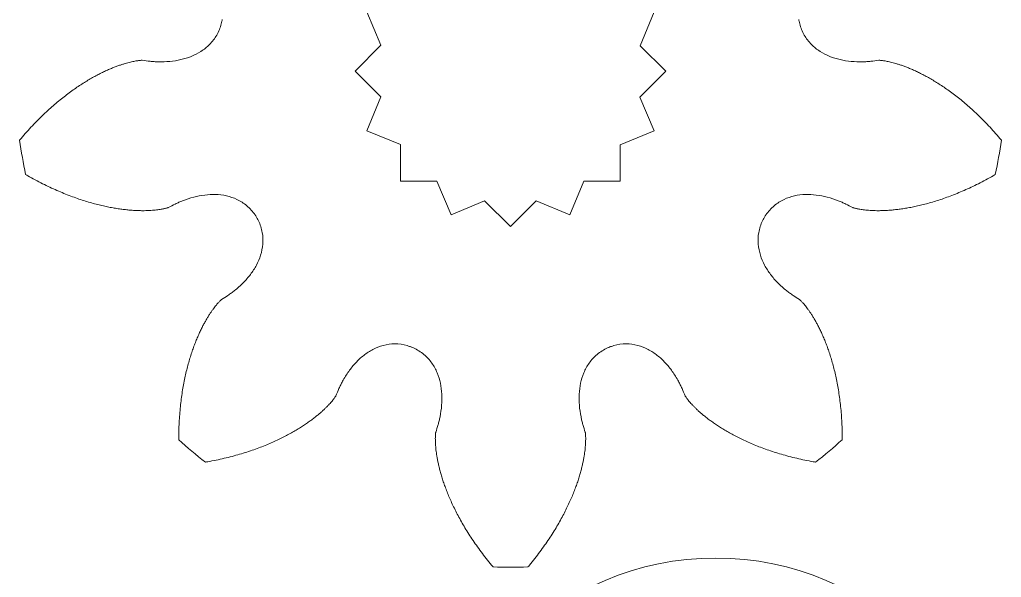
# Model space of a CAD drawing. Header units: millimetres. Extents: x 0 to 200, y 0 to 199.
# Drawn here: x 20.57 to 34.4, y 41.61 to 49.47 of the extents above; entities that cross this region are included whole.
import ezdxf

# ---------------------------------------------------------------- set-up
doc = ezdxf.new("R2010")
doc.units = ezdxf.units.MM

msp = doc.modelspace()

# ---------------------------------------------------------------- linework, layer by layer
at = {"color": 7, "linetype": 'Continuous', "lineweight": 15}
for p, q in [((25.464, 49.576), (25.661, 49.105)), ((29.313, 49.099), (29.509, 49.576)), ((25.661, 49.105), (25.297, 48.739)), ((29.675, 48.739), (29.313, 49.099)), ((25.297, 48.739), (25.66, 48.379)), ((29.311, 48.372), (29.675, 48.739)), ((25.66, 48.379), (25.464, 47.901)), ((29.509, 47.901), (29.311, 48.372)), ((25.464, 47.901), (25.937, 47.707)), ((29.032, 47.702), (29.509, 47.901)), ((25.937, 47.707), (25.938, 47.191)), ((29.034, 47.191), (29.032, 47.702)), ((25.938, 47.191), (26.45, 47.193)), ((26.45, 47.193), (26.649, 46.716)), ((28.324, 46.716), (28.518, 47.189)), ((28.518, 47.189), (29.034, 47.191)), ((26.649, 46.716), (27.12, 46.913)), ((27.12, 46.913), (27.486, 46.55)), ((27.486, 46.55), (27.846, 46.912)), ((27.846, 46.912), (28.324, 46.716))]:
    msp.add_line(p, q, dxfattribs=at)
for centre, radius, start, end in [((27.486, 48.739), 4.127, 169.8549, 170.1451), ((27.486, 48.739), 4.127, 9.8549, 10.1451), ((27.486, 48.739), 6.985, 187.9857, 192.0143), ((27.486, 48.739), 6.985, 347.9857, 352.0143), ((27.486, 48.739), 4.127, 209.8549, 210.1451), ((27.486, 48.739), 4.127, 329.8549, 330.1451), ((27.486, 48.739), 4.127, 249.8549, 250.1451), ((27.486, 48.739), 4.127, 289.8549, 290.1451), ((27.486, 48.739), 6.985, 227.9857, 232.0143), ((27.486, 48.739), 6.985, 307.9857, 312.0143), ((30.378, 37.883), 4, 90, 180), ((30.378, 37.883), 4, 0, 90), ((27.486, 48.739), 6.985, 267.9857, 272.0143)]:
    msp.add_arc(centre, radius, start, end, dxfattribs=at)
for points, knots in [([(22.297, 48.894), (22.334, 48.888), (22.39, 48.88), (22.464, 48.874), (22.557, 48.87), (22.684, 48.874), (22.84, 48.898), (22.989, 48.944), (23.127, 49.014), (23.253, 49.114), (23.355, 49.246), (23.402, 49.364), (23.417, 49.433), (23.42, 49.445)], [0, 0, 0, 0, 0.079936, 0.121555, 0.16241, 0.280802, 0.394261, 0.504863, 0.615316, 0.728747, 0.84776, 0.97259, 1, 1, 1, 1]), ([(31.553, 49.445), (31.556, 49.433), (31.57, 49.364), (31.618, 49.246), (31.72, 49.114), (31.845, 49.014), (31.984, 48.944), (32.132, 48.898), (32.289, 48.874), (32.415, 48.87), (32.508, 48.874), (32.583, 48.88), (32.639, 48.888), (32.675, 48.894)], [0, 0, 0, 0, 0.02741, 0.15224, 0.271253, 0.384684, 0.495137, 0.605739, 0.719198, 0.83759, 0.878445, 0.920064, 1, 1, 1, 1]), ([(20.569, 47.768), (20.576, 47.777), (20.609, 47.816), (20.668, 47.884), (20.748, 47.971), (20.827, 48.052), (20.906, 48.13), (20.984, 48.202), (21.061, 48.27), (21.137, 48.334), (21.212, 48.393), (21.286, 48.449), (21.358, 48.5), (21.428, 48.547), (21.497, 48.591), (21.564, 48.63), (21.628, 48.667), (21.69, 48.699), (21.75, 48.729), (21.808, 48.755), (21.862, 48.779), (21.914, 48.8), (21.964, 48.818), (22.01, 48.834), (22.053, 48.847), (22.093, 48.858), (22.13, 48.867), (22.163, 48.875), (22.193, 48.881), (22.22, 48.885), (22.243, 48.889), (22.263, 48.891), (22.279, 48.893), (22.29, 48.893), (22.296, 48.894), (22.297, 48.894)], [0.041631, 0.041631, 0.041631, 0.041631, 0.0566277, 0.111614, 0.1649589, 0.2166625, 0.2667246, 0.3151454, 0.3619248, 0.4070628, 0.4505594, 0.4924147, 0.5326285, 0.571201, 0.6081321, 0.6434218, 0.6770702, 0.7090771, 0.7394427, 0.7681669, 0.7952497, 0.8206911, 0.8444912, 0.8666498, 0.8871671, 0.906043, 0.9232775, 0.9388707, 0.9528224, 0.9651328, 0.9758018, 0.9848294, 0.9922156, 0.9979604, 1, 1, 1, 1]), ([(32.675, 48.894), (32.677, 48.894), (32.683, 48.893), (32.694, 48.893), (32.71, 48.891), (32.73, 48.889), (32.753, 48.885), (32.779, 48.881), (32.81, 48.875), (32.843, 48.867), (32.88, 48.858), (32.92, 48.847), (32.963, 48.834), (33.009, 48.818), (33.058, 48.8), (33.11, 48.779), (33.165, 48.755), (33.222, 48.729), (33.282, 48.699), (33.345, 48.667), (33.409, 48.63), (33.476, 48.591), (33.544, 48.547), (33.615, 48.5), (33.687, 48.449), (33.761, 48.393), (33.836, 48.334), (33.912, 48.27), (33.989, 48.202), (34.067, 48.13), (34.146, 48.052), (34.225, 47.971), (34.304, 47.884), (34.364, 47.816), (34.397, 47.777), (34.404, 47.768)], [0, 0, 0, 0, 0.0020396, 0.0077844, 0.0151706, 0.0241982, 0.0348672, 0.0471776, 0.0611293, 0.0767225, 0.093957, 0.1128329, 0.1333502, 0.1555088, 0.1793089, 0.2047503, 0.2318331, 0.2605573, 0.2909229, 0.3229298, 0.3565782, 0.3918679, 0.428799, 0.4673715, 0.5075853, 0.5494406, 0.5929372, 0.6380752, 0.6848546, 0.7332754, 0.7833375, 0.8350411, 0.888386, 0.9433723, 0.958369, 0.958369, 0.958369, 0.958369]), ([(22.663, 46.818), (22.662, 46.818), (22.656, 46.816), (22.646, 46.813), (22.63, 46.809), (22.611, 46.804), (22.588, 46.799), (22.561, 46.794), (22.531, 46.79), (22.497, 46.785), (22.459, 46.782), (22.418, 46.778), (22.373, 46.776), (22.324, 46.775), (22.271, 46.775), (22.215, 46.777), (22.156, 46.78), (22.093, 46.786), (22.027, 46.793), (21.957, 46.803), (21.884, 46.815), (21.807, 46.829), (21.728, 46.847), (21.646, 46.867), (21.56, 46.89), (21.472, 46.917), (21.381, 46.947), (21.288, 46.981), (21.192, 47.019), (21.094, 47.06), (20.994, 47.106), (20.892, 47.155), (20.787, 47.21), (20.708, 47.253), (20.664, 47.279), (20.654, 47.285)], [0, 0, 0, 0, 0.0020396, 0.0077844, 0.0151706, 0.0241982, 0.0348672, 0.0471776, 0.0611293, 0.0767225, 0.093957, 0.1128329, 0.1333502, 0.1555088, 0.1793089, 0.2047503, 0.2318331, 0.2605573, 0.2909229, 0.3229298, 0.3565782, 0.3918679, 0.428799, 0.4673715, 0.5075853, 0.5494406, 0.5929372, 0.6380752, 0.6848546, 0.7332754, 0.7833375, 0.8350411, 0.888386, 0.9433723, 0.958369, 0.958369, 0.958369, 0.958369]), ([(34.318, 47.285), (34.309, 47.279), (34.264, 47.253), (34.185, 47.21), (34.081, 47.155), (33.979, 47.106), (33.879, 47.06), (33.78, 47.019), (33.685, 46.981), (33.591, 46.947), (33.5, 46.917), (33.412, 46.89), (33.327, 46.867), (33.245, 46.847), (33.165, 46.829), (33.089, 46.815), (33.016, 46.803), (32.946, 46.793), (32.88, 46.786), (32.817, 46.78), (32.757, 46.777), (32.701, 46.775), (32.649, 46.775), (32.6, 46.776), (32.555, 46.778), (32.514, 46.782), (32.476, 46.785), (32.442, 46.79), (32.412, 46.794), (32.385, 46.799), (32.362, 46.804), (32.343, 46.809), (32.327, 46.813), (32.316, 46.816), (32.311, 46.818), (32.309, 46.818)], [0.041631, 0.041631, 0.041631, 0.041631, 0.0566277, 0.111614, 0.1649589, 0.2166625, 0.2667246, 0.3151454, 0.3619248, 0.4070628, 0.4505594, 0.4924147, 0.5326285, 0.571201, 0.6081321, 0.6434218, 0.6770702, 0.7090771, 0.7394427, 0.7681669, 0.7952497, 0.8206911, 0.8444912, 0.8666498, 0.8871671, 0.906043, 0.9232775, 0.9388707, 0.9528224, 0.9651328, 0.9758018, 0.9848294, 0.9922156, 0.9979604, 1, 1, 1, 1]), ([(23.907, 46.684), (23.9, 46.695), (23.862, 46.754), (23.778, 46.849), (23.636, 46.938), (23.485, 46.989), (23.33, 47.007), (23.175, 46.999), (23.019, 46.969), (22.899, 46.929), (22.814, 46.893), (22.745, 46.862), (22.696, 46.836), (22.663, 46.818)], [0, 0, 0, 0, 0.02741, 0.15224, 0.271253, 0.384684, 0.495137, 0.605739, 0.719198, 0.83759, 0.878445, 0.920064, 1, 1, 1, 1]), ([(32.309, 46.818), (32.277, 46.836), (32.227, 46.862), (32.159, 46.893), (32.073, 46.929), (31.953, 46.969), (31.797, 46.999), (31.642, 47.007), (31.488, 46.989), (31.336, 46.938), (31.195, 46.849), (31.11, 46.754), (31.073, 46.695), (31.066, 46.684)], [0, 0, 0, 0, 0.079936, 0.121555, 0.16241, 0.280802, 0.394261, 0.504863, 0.615316, 0.728747, 0.84776, 0.97259, 1, 1, 1, 1]), ([(23.412, 45.522), (23.443, 45.541), (23.491, 45.571), (23.552, 45.615), (23.626, 45.671), (23.72, 45.755), (23.825, 45.875), (23.909, 46.005), (23.97, 46.148), (24.002, 46.305), (23.996, 46.471), (23.956, 46.592), (23.923, 46.655), (23.917, 46.666)], [0, 0, 0, 0, 0.079936, 0.121555, 0.16241, 0.280802, 0.394261, 0.504863, 0.615316, 0.728747, 0.84776, 0.97259, 1, 1, 1, 1]), ([(31.056, 46.666), (31.05, 46.655), (31.017, 46.592), (30.977, 46.471), (30.971, 46.305), (31.003, 46.148), (31.064, 46.005), (31.148, 45.875), (31.252, 45.755), (31.347, 45.671), (31.421, 45.615), (31.482, 45.571), (31.53, 45.541), (31.561, 45.522)], [0, 0, 0, 0, 0.02741, 0.15224, 0.271253, 0.384684, 0.495137, 0.605739, 0.719198, 0.83759, 0.878445, 0.920064, 1, 1, 1, 1]), ([(22.811, 43.549), (22.811, 43.56), (22.811, 43.611), (22.813, 43.702), (22.818, 43.819), (22.826, 43.932), (22.837, 44.042), (22.85, 44.148), (22.865, 44.249), (22.883, 44.347), (22.902, 44.441), (22.923, 44.531), (22.945, 44.616), (22.969, 44.698), (22.993, 44.775), (23.019, 44.849), (23.045, 44.918), (23.072, 44.983), (23.098, 45.044), (23.125, 45.101), (23.152, 45.155), (23.179, 45.204), (23.205, 45.249), (23.23, 45.291), (23.254, 45.329), (23.278, 45.363), (23.3, 45.394), (23.321, 45.421), (23.34, 45.445), (23.358, 45.466), (23.373, 45.483), (23.387, 45.498), (23.398, 45.509), (23.406, 45.517), (23.411, 45.521), (23.412, 45.522)], [0.041631, 0.041631, 0.041631, 0.041631, 0.0566277, 0.111614, 0.1649589, 0.2166625, 0.2667246, 0.3151454, 0.3619248, 0.4070628, 0.4505594, 0.4924147, 0.5326285, 0.571201, 0.6081321, 0.6434218, 0.6770702, 0.7090771, 0.7394427, 0.7681669, 0.7952497, 0.8206911, 0.8444912, 0.8666498, 0.8871671, 0.906043, 0.9232775, 0.9388707, 0.9528224, 0.9651328, 0.9758018, 0.9848294, 0.9922156, 0.9979604, 1, 1, 1, 1]), ([(31.561, 45.522), (31.562, 45.521), (31.566, 45.517), (31.574, 45.509), (31.586, 45.498), (31.599, 45.483), (31.615, 45.466), (31.633, 45.445), (31.652, 45.421), (31.673, 45.394), (31.695, 45.363), (31.718, 45.329), (31.743, 45.291), (31.768, 45.249), (31.794, 45.204), (31.82, 45.155), (31.847, 45.101), (31.874, 45.044), (31.901, 44.983), (31.928, 44.918), (31.954, 44.849), (31.979, 44.775), (32.004, 44.698), (32.028, 44.616), (32.05, 44.531), (32.071, 44.441), (32.09, 44.347), (32.108, 44.249), (32.123, 44.148), (32.136, 44.042), (32.147, 43.932), (32.155, 43.819), (32.16, 43.702), (32.162, 43.611), (32.162, 43.56), (32.162, 43.549)], [0, 0, 0, 0, 0.0020396, 0.0077844, 0.0151706, 0.0241982, 0.0348672, 0.0471776, 0.0611293, 0.0767225, 0.093957, 0.1128329, 0.1333502, 0.1555088, 0.1793089, 0.2047503, 0.2318331, 0.2605573, 0.2909229, 0.3229298, 0.3565782, 0.3918679, 0.428799, 0.4673715, 0.5075853, 0.5494406, 0.5929372, 0.6380752, 0.6848546, 0.7332754, 0.7833375, 0.8350411, 0.888386, 0.9433723, 0.958369, 0.958369, 0.958369, 0.958369]), ([(26.065, 44.864), (26.053, 44.867), (25.986, 44.889), (25.86, 44.907), (25.694, 44.884), (25.546, 44.826), (25.416, 44.741), (25.302, 44.635), (25.202, 44.512), (25.136, 44.404), (25.093, 44.322), (25.061, 44.254), (25.04, 44.202), (25.026, 44.167)], [0, 0, 0, 0, 0.02741, 0.15224, 0.271253, 0.384684, 0.495137, 0.605739, 0.719198, 0.83759, 0.878445, 0.920064, 1, 1, 1, 1]), ([(26.433, 43.655), (26.444, 43.69), (26.462, 43.744), (26.481, 43.817), (26.501, 43.907), (26.519, 44.032), (26.522, 44.191), (26.503, 44.345), (26.458, 44.494), (26.382, 44.634), (26.27, 44.758), (26.161, 44.825), (26.096, 44.852), (26.084, 44.856)], [0, 0, 0, 0, 0.079936, 0.121555, 0.16241, 0.280802, 0.394261, 0.504863, 0.615316, 0.728747, 0.84776, 0.97259, 1, 1, 1, 1]), ([(28.888, 44.856), (28.876, 44.852), (28.811, 44.825), (28.703, 44.758), (28.591, 44.634), (28.515, 44.494), (28.47, 44.345), (28.45, 44.191), (28.454, 44.032), (28.472, 43.907), (28.492, 43.817), (28.511, 43.744), (28.528, 43.69), (28.54, 43.655)], [0, 0, 0, 0, 0.02741, 0.15224, 0.271253, 0.384684, 0.495137, 0.605739, 0.719198, 0.83759, 0.878445, 0.920064, 1, 1, 1, 1]), ([(29.947, 44.167), (29.933, 44.202), (29.912, 44.254), (29.88, 44.322), (29.837, 44.404), (29.771, 44.512), (29.671, 44.635), (29.557, 44.741), (29.427, 44.826), (29.278, 44.884), (29.113, 44.907), (28.987, 44.889), (28.92, 44.867), (28.908, 44.864)], [0, 0, 0, 0, 0.079936, 0.121555, 0.16241, 0.280802, 0.394261, 0.504863, 0.615316, 0.728747, 0.84776, 0.97259, 1, 1, 1, 1]), ([(25.026, 44.167), (25.025, 44.166), (25.022, 44.161), (25.016, 44.152), (25.007, 44.139), (24.995, 44.123), (24.98, 44.104), (24.963, 44.083), (24.943, 44.06), (24.92, 44.035), (24.893, 44.008), (24.863, 43.979), (24.83, 43.948), (24.794, 43.916), (24.753, 43.883), (24.709, 43.848), (24.662, 43.812), (24.61, 43.776), (24.554, 43.739), (24.495, 43.701), (24.431, 43.663), (24.363, 43.626), (24.291, 43.588), (24.215, 43.55), (24.135, 43.514), (24.05, 43.477), (23.961, 43.442), (23.868, 43.408), (23.77, 43.375), (23.669, 43.344), (23.562, 43.314), (23.452, 43.287), (23.337, 43.261), (23.249, 43.244), (23.198, 43.235), (23.187, 43.233)], [0, 0, 0, 0, 0.0020396, 0.0077844, 0.0151706, 0.0241982, 0.0348672, 0.0471776, 0.0611293, 0.0767225, 0.093957, 0.1128329, 0.1333502, 0.1555088, 0.1793089, 0.2047503, 0.2318331, 0.2605573, 0.2909229, 0.3229298, 0.3565782, 0.3918679, 0.428799, 0.4673715, 0.5075853, 0.5494406, 0.5929372, 0.6380752, 0.6848546, 0.7332754, 0.7833375, 0.8350411, 0.888386, 0.9433723, 0.958369, 0.958369, 0.958369, 0.958369]), ([(31.785, 43.233), (31.775, 43.235), (31.724, 43.244), (31.635, 43.261), (31.521, 43.287), (31.41, 43.314), (31.304, 43.344), (31.202, 43.375), (31.105, 43.408), (31.011, 43.442), (30.923, 43.477), (30.838, 43.514), (30.757, 43.55), (30.681, 43.588), (30.609, 43.626), (30.541, 43.663), (30.478, 43.701), (30.418, 43.739), (30.363, 43.776), (30.311, 43.812), (30.263, 43.848), (30.219, 43.883), (30.179, 43.916), (30.142, 43.948), (30.109, 43.979), (30.08, 44.008), (30.053, 44.035), (30.03, 44.06), (30.01, 44.083), (29.992, 44.104), (29.978, 44.123), (29.966, 44.139), (29.957, 44.152), (29.95, 44.161), (29.947, 44.166), (29.947, 44.167)], [0.041631, 0.041631, 0.041631, 0.041631, 0.0566277, 0.111614, 0.1649589, 0.2166625, 0.2667246, 0.3151454, 0.3619248, 0.4070628, 0.4505594, 0.4924147, 0.5326285, 0.571201, 0.6081321, 0.6434218, 0.6770702, 0.7090771, 0.7394427, 0.7681669, 0.7952497, 0.8206911, 0.8444912, 0.8666498, 0.8871671, 0.906043, 0.9232775, 0.9388707, 0.9528224, 0.9651328, 0.9758018, 0.9848294, 0.9922156, 0.9979604, 1, 1, 1, 1]), ([(27.241, 41.758), (27.234, 41.766), (27.201, 41.806), (27.144, 41.876), (27.072, 41.969), (27.006, 42.061), (26.943, 42.152), (26.885, 42.241), (26.832, 42.329), (26.782, 42.415), (26.737, 42.5), (26.695, 42.582), (26.657, 42.662), (26.623, 42.739), (26.592, 42.814), (26.564, 42.887), (26.54, 42.957), (26.518, 43.024), (26.5, 43.088), (26.484, 43.149), (26.47, 43.207), (26.459, 43.262), (26.449, 43.313), (26.442, 43.362), (26.436, 43.406), (26.432, 43.448), (26.429, 43.486), (26.428, 43.52), (26.427, 43.551), (26.427, 43.578), (26.428, 43.601), (26.429, 43.621), (26.43, 43.637), (26.432, 43.648), (26.432, 43.654), (26.433, 43.655)], [0.041631, 0.041631, 0.041631, 0.041631, 0.0566277, 0.111614, 0.1649589, 0.2166625, 0.2667246, 0.3151454, 0.3619248, 0.4070628, 0.4505594, 0.4924147, 0.5326285, 0.571201, 0.6081321, 0.6434218, 0.6770702, 0.7090771, 0.7394427, 0.7681669, 0.7952497, 0.8206911, 0.8444912, 0.8666498, 0.8871671, 0.906043, 0.9232775, 0.9388707, 0.9528224, 0.9651328, 0.9758018, 0.9848294, 0.9922156, 0.9979604, 1, 1, 1, 1]), ([(28.54, 43.655), (28.54, 43.654), (28.541, 43.648), (28.542, 43.637), (28.544, 43.621), (28.545, 43.601), (28.546, 43.578), (28.546, 43.551), (28.545, 43.52), (28.543, 43.486), (28.541, 43.448), (28.537, 43.406), (28.531, 43.362), (28.523, 43.313), (28.514, 43.262), (28.503, 43.207), (28.489, 43.149), (28.473, 43.088), (28.454, 43.024), (28.433, 42.957), (28.408, 42.887), (28.381, 42.814), (28.35, 42.739), (28.315, 42.662), (28.277, 42.582), (28.236, 42.5), (28.19, 42.415), (28.141, 42.329), (28.087, 42.241), (28.029, 42.152), (27.967, 42.061), (27.9, 41.969), (27.829, 41.876), (27.772, 41.806), (27.739, 41.766), (27.732, 41.758)], [0, 0, 0, 0, 0.0020396, 0.0077844, 0.0151706, 0.0241982, 0.0348672, 0.0471776, 0.0611293, 0.0767225, 0.093957, 0.1128329, 0.1333502, 0.1555088, 0.1793089, 0.2047503, 0.2318331, 0.2605573, 0.2909229, 0.3229298, 0.3565782, 0.3918679, 0.428799, 0.4673715, 0.5075853, 0.5494406, 0.5929372, 0.6380752, 0.6848546, 0.7332754, 0.7833375, 0.8350411, 0.888386, 0.9433723, 0.958369, 0.958369, 0.958369, 0.958369])]:
    msp.add_open_spline(points, degree=3, knots=knots, dxfattribs=at)

doc.saveas('drawing.dxf')
